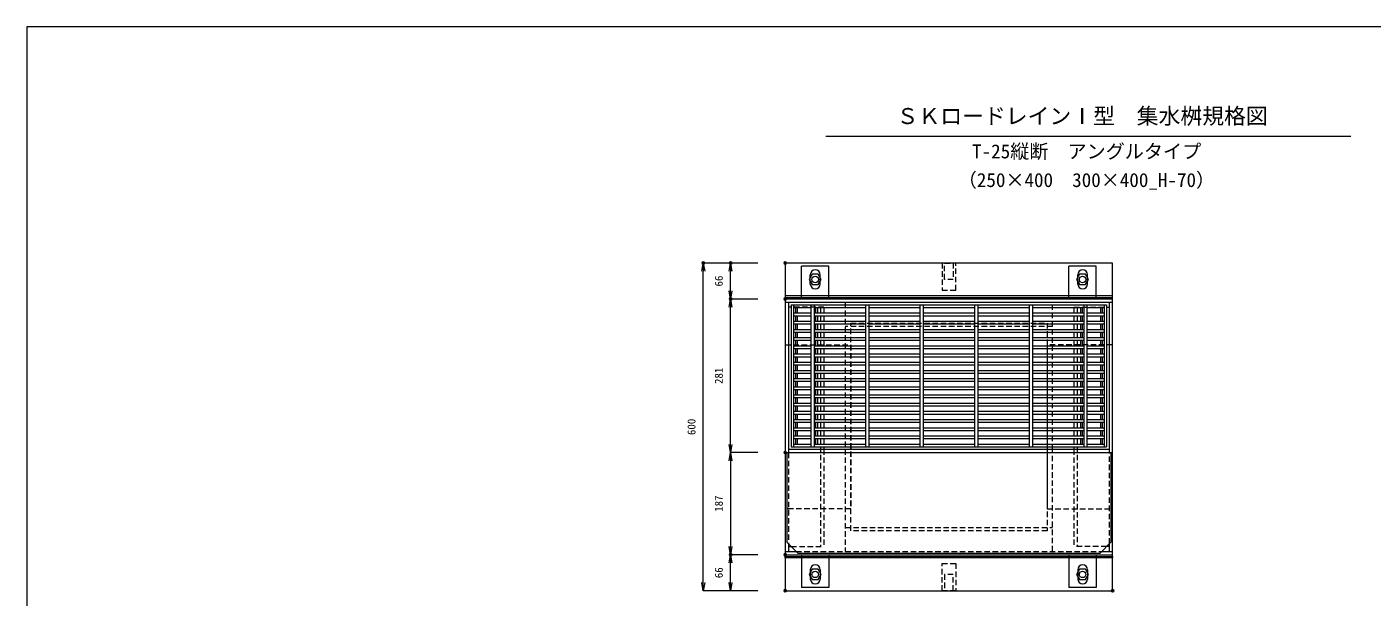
# Model space of a CAD drawing. Units: millimetres, scale not verified. Extents: x -4001 to -111, y -120 to 2720.
# Drawn here: x -4001 to -1536, y 1676 to 2720 of the extents above; entities that cross this region are included whole.
import ezdxf
from ezdxf.enums import TextEntityAlignment as Align

# ---------------------------------------------------------------- set-up
doc = ezdxf.new("R2010")
doc.units = ezdxf.units.MM
doc.header["$LTSCALE"] = 20
doc.header["$PDMODE"] = 32
doc.header["$PDSIZE"] = 4
doc.linetypes.add('USER1', pattern=[0.75, 0.5, -0.25])
for name, color, linetype, lineweight in [('0-1_TITLE', 7, 'Continuous', 18), ('0-3_KIJUN', 3, 'Continuous', 18), ('0-5_SUNPO', 3, 'Continuous', 18), ('0-6_UKEWAKU', 4, 'Continuous', 18), ('0-7_GRE', 5, 'Continuous', 18), ('0-9__0-0_0', 7, 'Continuous', 18)]:
    doc.layers.add(name, color=color, linetype=linetype, lineweight=lineweight)
doc.layers.add('0-A__0-2_DEFPOINTS', color=7, linetype='Continuous')
doc.styles.add('ＭＳ ゴシック', font='')
doc.styles.get('ＭＳ ゴシック').set_extended_font_data('MS Gothic')

# ---------------------------------------------------------------- blocks, each defined once
blk = doc.blocks.new('_OPEN')
at = {"layer": '0-9__0-0_0'}
blk.add_line((0, 0), (-1, 0), dxfattribs=at)
blk.add_lwpolyline([(-1, 0.167), (0, 0), (-1, -0.167)], dxfattribs=at)
blk = doc.blocks.new('_D2')
at = {"layer": '0-5_SUNPO'}
for p, q in [((1330.02, 2034.93), (1280.02, 2034.93)), ((1280.02, 1983.93), (1280.02, 2019.93)), ((1330.02, 1968.93), (1280.02, 1968.93))]:
    blk.add_line(p, q, dxfattribs=at)
at = {"layer": '0-A__0-2_DEFPOINTS'}
for p in [(1280.02, 2034.93), (1380.02, 2034.93), (1380.02, 1968.93)]:
    blk.add_point(p, dxfattribs=at)
at = {"layer": '0-5_SUNPO', "xscale": 15, "yscale": 15}
for p, rotation in [((1280.02, 2034.93), 90), ((1280.02, 1968.93), 270)]:
    blk.add_blockref('_OPEN', p, dxfattribs=dict(at, rotation=rotation))
at = {"layer": '0-5_SUNPO', "color": 7, "style": 'ＭＳ ゴシック'}
blk.add_text('66', height=14.66, rotation=90, dxfattribs=at).set_placement((1270.02, 1991.93), align=Align.BOTTOM_LEFT)
blk = doc.blocks.new('_D3')
at = {"layer": '0-5_SUNPO'}
for p, q in [((1330.02, 2568.93), (1280.02, 2568.93)), ((1280.02, 2517.93), (1280.02, 2553.93)), ((1330.02, 2502.93), (1280.02, 2502.93))]:
    blk.add_line(p, q, dxfattribs=at)
at = {"layer": '0-A__0-2_DEFPOINTS'}
for p in [(1280.02, 2568.93), (1380.02, 2568.93), (1380.02, 2502.93)]:
    blk.add_point(p, dxfattribs=at)
at = {"layer": '0-5_SUNPO', "xscale": 15, "yscale": 15}
for p, rotation in [((1280.02, 2568.93), 90), ((1280.02, 2502.93), 270)]:
    blk.add_blockref('_OPEN', p, dxfattribs=dict(at, rotation=rotation))
at = {"layer": '0-5_SUNPO', "color": 7, "style": 'ＭＳ ゴシック'}
blk.add_text('66', height=14.66, rotation=90, dxfattribs=at).set_placement((1270.02, 2525.93), align=Align.BOTTOM_LEFT)
blk = doc.blocks.new('_D4')
at = {"layer": '0-5_SUNPO'}
for p, q in [((1330.02, 2568.93), (1230.02, 2568.93)), ((1230.02, 1983.93), (1230.02, 2553.93)), ((1330.02, 1968.93), (1230.02, 1968.93))]:
    blk.add_line(p, q, dxfattribs=at)
at = {"layer": '0-A__0-2_DEFPOINTS'}
for p in [(1230.02, 2568.93), (1380.02, 2568.93), (1380.02, 1968.93)]:
    blk.add_point(p, dxfattribs=at)
at = {"layer": '0-5_SUNPO', "xscale": 15, "yscale": 15}
for p, rotation in [((1230.02, 2568.93), 90), ((1230.02, 1968.93), 270)]:
    blk.add_blockref('_OPEN', p, dxfattribs=dict(at, rotation=rotation))
at = {"layer": '0-5_SUNPO', "color": 7, "style": 'ＭＳ ゴシック'}
blk.add_text('600', height=14.66, rotation=90, dxfattribs=at).set_placement((1220.02, 2253.93), align=Align.BOTTOM_LEFT)
blk = doc.blocks.new('_D6')
at = {"layer": '0-5_SUNPO'}
for p, q in [((1380.02, 1918.93), (1380.02, 1868.93)), ((1980.02, 1918.93), (1980.02, 1868.93)), ((1395.02, 1868.93), (1965.02, 1868.93))]:
    blk.add_line(p, q, dxfattribs=at)
at = {"layer": '0-A__0-2_DEFPOINTS'}
for p in [(1380.02, 1968.93), (1980.02, 1968.93), (1980.02, 1868.93)]:
    blk.add_point(p, dxfattribs=at)
at = {"layer": '0-5_SUNPO', "xscale": 15, "yscale": 15, "rotation": 180}
blk.add_blockref('_OPEN', (1380.02, 1868.93), dxfattribs=at)
at = {"layer": '0-5_SUNPO', "xscale": 15, "yscale": 15}
blk.add_blockref('_OPEN', (1980.02, 1868.93), dxfattribs=at)
at = {"layer": '0-5_SUNPO', "color": 7, "style": 'ＭＳ ゴシック'}
blk.add_text('600', height=14.66, dxfattribs=at).set_placement((1665.02, 1878.93), align=Align.BOTTOM_LEFT)
blk = doc.blocks.new('M16_insert_dan')
at = {"layer": '0-3_KIJUN', "linetype": 'USER1'}
for points in [[(0, -12.5), (-50, -12.5), (-50, 12.5), (0, 12.5)], [(0, 8), (-30, 8), (-30, -8), (0, -8)]]:
    blk.add_lwpolyline(points, close=True, dxfattribs=at)
blk = doc.blocks.new('_D121')
at = {"layer": '0-5_SUNPO'}
for p, q in [((1330.02, 2502.93), (1280.02, 2502.93)), ((1280.02, 2236.93), (1280.02, 2487.93)), ((1330.02, 2221.93), (1280.02, 2221.93))]:
    blk.add_line(p, q, dxfattribs=at)
at = {"layer": '0-A__0-2_DEFPOINTS'}
for p in [(1280.02, 2502.93), (1380.02, 2502.93), (1380.02, 2221.93)]:
    blk.add_point(p, dxfattribs=at)
at = {"layer": '0-5_SUNPO', "xscale": 15, "yscale": 15}
for p, rotation in [((1280.02, 2502.93), 90), ((1280.02, 2221.93), 270)]:
    blk.add_blockref('_OPEN', p, dxfattribs=dict(at, rotation=rotation))
at = {"layer": '0-5_SUNPO', "color": 7, "style": 'ＭＳ ゴシック'}
blk.add_text('281', height=14.66, rotation=90, dxfattribs=at).set_placement((1270.02, 2347.43), align=Align.BOTTOM_LEFT)
blk = doc.blocks.new('A$C18D9003F')
at = {"layer": '0-7_GRE'}
for p, q in [((4.5, 260), (36, 260)), ((4.5, 255), (36, 255)), ((8, 255), (8, 245)), ((42, 260), (136, 260)), ((42, 255), (136, 255)), ((48, 255), (48, 245)), ((142, 260), (236, 260)), ((142, 255), (236, 255)), ((242, 260), (336, 260)), ((242, 255), (336, 255)), ((342, 260), (436, 260)), ((342, 255), (436, 255)), ((442, 260), (536, 260)), ((442, 255), (536, 255)), ((530, 255), (530, 245)), ((542, 260), (573.5, 260)), ((542, 255), (573.5, 255)), ((570, 255), (570, 245)), ((4.5, 245), (36, 245)), ((4.5, 240), (36, 240)), ((4.5, 230), (36, 230)), ((4.5, 225), (36, 225)), ((8, 240), (8, 230)), ((8, 225), (8, 215)), ((42, 245), (136, 245)), ((42, 240), (136, 240)), ((42, 230), (136, 230)), ((42, 225), (136, 225)), ((48, 240), (48, 230)), ((48, 225), (48, 215)), ((142, 245), (236, 245)), ((142, 240), (236, 240)), ((142, 230), (236, 230)), ((142, 225), (236, 225)), ((242, 245), (336, 245)), ((242, 240), (336, 240)), ((242, 230), (336, 230)), ((242, 225), (336, 225)), ((342, 245), (436, 245)), ((342, 240), (436, 240)), ((342, 230), (436, 230)), ((342, 225), (436, 225)), ((442, 245), (536, 245)), ((442, 240), (536, 240)), ((442, 230), (536, 230)), ((442, 225), (536, 225)), ((530, 240), (530, 230)), ((530, 225), (530, 215)), ((542, 245), (573.5, 245)), ((542, 240), (573.5, 240)), ((542, 230), (573.5, 230)), ((542, 225), (573.5, 225)), ((570, 240), (570, 230)), ((570, 225), (570, 215)), ((4.5, 215), (36, 215)), ((4.5, 210), (36, 210)), ((4.5, 200), (36, 200)), ((8, 210), (8, 200)), ((42, 215), (136, 215)), ((42, 210), (136, 210)), ((42, 200), (136, 200)), ((48, 210), (48, 200)), ((142, 215), (236, 215)), ((142, 210), (236, 210)), ((142, 200), (236, 200)), ((242, 215), (336, 215)), ((242, 210), (336, 210)), ((242, 200), (336, 200)), ((342, 215), (436, 215)), ((342, 210), (436, 210)), ((342, 200), (436, 200)), ((442, 215), (536, 215)), ((442, 210), (536, 210)), ((442, 200), (536, 200)), ((530, 210), (530, 200)), ((542, 215), (573.5, 215)), ((542, 210), (573.5, 210)), ((542, 200), (573.5, 200)), ((570, 210), (570, 200)), ((4.5, 195), (36, 195)), ((4.5, 185), (36, 185)), ((4.5, 180), (36, 180)), ((8, 195), (8, 185)), ((8, 180), (8, 170)), ((42, 195), (136, 195)), ((42, 185), (136, 185)), ((42, 180), (136, 180)), ((48, 195), (48, 185)), ((48, 180), (48, 170)), ((142, 195), (236, 195)), ((142, 185), (236, 185)), ((142, 180), (236, 180)), ((242, 195), (336, 195)), ((242, 185), (336, 185)), ((242, 180), (336, 180)), ((342, 195), (436, 195)), ((342, 185), (436, 185)), ((342, 180), (436, 180)), ((442, 195), (536, 195)), ((442, 185), (536, 185)), ((442, 180), (536, 180)), ((530, 195), (530, 185)), ((530, 180), (530, 170)), ((542, 195), (573.5, 195)), ((542, 185), (573.5, 185)), ((542, 180), (573.5, 180)), ((570, 195), (570, 185)), ((570, 180), (570, 170)), ((4.5, 170), (36, 170)), ((4.5, 165), (36, 165)), ((4.5, 155), (36, 155)), ((4.5, 150), (36, 150)), ((8, 165), (8, 155)), ((8, 150), (8, 140)), ((42, 170), (136, 170)), ((42, 165), (136, 165)), ((42, 155), (136, 155)), ((42, 150), (136, 150)), ((48, 165), (48, 155)), ((48, 150), (48, 140)), ((142, 170), (236, 170)), ((142, 165), (236, 165)), ((142, 155), (236, 155)), ((142, 150), (236, 150)), ((242, 170), (336, 170)), ((242, 165), (336, 165)), ((242, 155), (336, 155)), ((242, 150), (336, 150)), ((342, 170), (436, 170)), ((342, 165), (436, 165)), ((342, 155), (436, 155)), ((342, 150), (436, 150)), ((442, 170), (536, 170)), ((442, 165), (536, 165)), ((442, 155), (536, 155)), ((442, 150), (536, 150)), ((530, 165), (530, 155)), ((530, 150), (530, 140)), ((542, 170), (573.5, 170)), ((542, 165), (573.5, 165)), ((542, 155), (573.5, 155)), ((542, 150), (573.5, 150)), ((570, 165), (570, 155)), ((570, 150), (570, 140)), ((4.5, 140), (36, 140)), ((4.5, 135), (36, 135)), ((4.5, 125), (36, 125)), ((8, 135), (8, 125)), ((42, 140), (136, 140)), ((42, 135), (136, 135)), ((42, 125), (136, 125)), ((48, 135), (48, 125)), ((142, 140), (236, 140)), ((142, 135), (236, 135)), ((142, 125), (236, 125)), ((242, 140), (336, 140)), ((242, 135), (336, 135)), ((242, 125), (336, 125)), ((342, 140), (436, 140)), ((342, 135), (436, 135)), ((342, 125), (436, 125)), ((442, 140), (536, 140)), ((442, 135), (536, 135)), ((442, 125), (536, 125)), ((530, 135), (530, 125)), ((542, 140), (573.5, 140)), ((542, 135), (573.5, 135)), ((542, 125), (573.5, 125)), ((570, 135), (570, 125)), ((4.5, 120), (36, 120)), ((4.5, 110), (36, 110)), ((4.5, 105), (36, 105)), ((8, 120), (8, 110)), ((8, 105), (8, 95)), ((42, 120), (136, 120)), ((42, 110), (136, 110)), ((42, 105), (136, 105)), ((48, 120), (48, 110)), ((48, 105), (48, 95)), ((142, 120), (236, 120)), ((142, 110), (236, 110)), ((142, 105), (236, 105)), ((242, 120), (336, 120)), ((242, 110), (336, 110)), ((242, 105), (336, 105)), ((342, 120), (436, 120)), ((342, 110), (436, 110)), ((342, 105), (436, 105)), ((442, 120), (536, 120)), ((442, 110), (536, 110)), ((442, 105), (536, 105)), ((530, 120), (530, 110)), ((530, 105), (530, 95)), ((542, 120), (573.5, 120)), ((542, 110), (573.5, 110)), ((542, 105), (573.5, 105)), ((570, 120), (570, 110)), ((570, 105), (570, 95)), ((4.5, 95), (36, 95)), ((4.5, 90), (36, 90)), ((4.5, 80), (36, 80)), ((4.5, 75), (36, 75)), ((8, 90), (8, 80)), ((8, 75), (8, 65)), ((42, 95), (136, 95)), ((42, 90), (136, 90)), ((42, 80), (136, 80)), ((42, 75), (136, 75)), ((48, 90), (48, 80)), ((48, 75), (48, 65)), ((142, 95), (236, 95)), ((142, 90), (236, 90)), ((142, 80), (236, 80)), ((142, 75), (236, 75)), ((242, 95), (336, 95)), ((242, 90), (336, 90)), ((242, 80), (336, 80)), ((242, 75), (336, 75)), ((342, 95), (436, 95)), ((342, 90), (436, 90)), ((342, 80), (436, 80)), ((342, 75), (436, 75)), ((442, 95), (536, 95)), ((442, 90), (536, 90)), ((442, 80), (536, 80)), ((442, 75), (536, 75)), ((530, 90), (530, 80)), ((530, 75), (530, 65)), ((542, 95), (573.5, 95)), ((542, 90), (573.5, 90)), ((542, 80), (573.5, 80)), ((542, 75), (573.5, 75)), ((570, 90), (570, 80)), ((570, 75), (570, 65)), ((4.5, 65), (36, 65)), ((4.5, 60), (36, 60)), ((4.5, 50), (36, 50)), ((8, 60), (8, 50)), ((42, 65), (136, 65)), ((42, 60), (136, 60)), ((42, 50), (136, 50)), ((48, 60), (48, 50)), ((142, 65), (236, 65)), ((142, 60), (236, 60)), ((142, 50), (236, 50)), ((242, 65), (336, 65)), ((242, 60), (336, 60)), ((242, 50), (336, 50)), ((342, 65), (436, 65)), ((342, 60), (436, 60)), ((342, 50), (436, 50)), ((442, 65), (536, 65)), ((442, 60), (536, 60)), ((442, 50), (536, 50)), ((530, 60), (530, 50)), ((542, 65), (573.5, 65)), ((542, 60), (573.5, 60)), ((542, 50), (573.5, 50)), ((570, 60), (570, 50)), ((4.5, 45), (36, 45)), ((4.5, 35), (36, 35)), ((4.5, 30), (36, 30)), ((8, 45), (8, 35)), ((8, 30), (8, 20)), ((42, 45), (136, 45)), ((42, 35), (136, 35)), ((42, 30), (136, 30)), ((48, 45), (48, 35)), ((48, 30), (48, 20)), ((142, 45), (236, 45)), ((142, 35), (236, 35)), ((142, 30), (236, 30)), ((242, 45), (336, 45)), ((242, 35), (336, 35)), ((242, 30), (336, 30)), ((342, 45), (436, 45)), ((342, 35), (436, 35)), ((342, 30), (436, 30)), ((442, 45), (536, 45)), ((442, 35), (536, 35)), ((442, 30), (536, 30)), ((530, 45), (530, 35)), ((530, 30), (530, 20)), ((542, 45), (573.5, 45)), ((542, 35), (573.5, 35)), ((542, 30), (573.5, 30)), ((570, 45), (570, 35)), ((570, 30), (570, 20)), ((4.5, 20), (36, 20)), ((4.5, 15), (36, 15)), ((4.5, 5), (36, 5)), ((4.5, 0), (36, 0)), ((8, 15), (8, 5)), ((42, 20), (136, 20)), ((42, 15), (136, 15)), ((42, 5), (136, 5)), ((42, 0), (136, 0)), ((48, 15), (48, 5)), ((142, 20), (236, 20)), ((142, 15), (236, 15)), ((142, 5), (236, 5)), ((142, 0), (236, 0)), ((242, 20), (336, 20)), ((242, 15), (336, 15)), ((242, 5), (336, 5)), ((242, 0), (336, 0)), ((342, 20), (436, 20)), ((342, 15), (436, 15)), ((342, 5), (436, 5)), ((342, 0), (436, 0)), ((442, 20), (536, 20)), ((442, 15), (536, 15)), ((442, 5), (536, 5)), ((442, 0), (536, 0)), ((530, 15), (530, 5)), ((542, 20), (573.5, 20)), ((542, 15), (573.5, 15)), ((542, 5), (573.5, 5)), ((542, 0), (573.5, 0)), ((570, 15), (570, 5))]:
    blk.add_line(p, q, dxfattribs=at)
at = {"layer": '0-7_GRE', "linetype": 'USER1'}
for p, q in [((11.2, 255), (11.2, 5)), ((44.8, 255), (44.8, 5)), ((533.2, 255), (533.2, 5)), ((566.8, 255), (566.8, 5))]:
    blk.add_line(p, q, dxfattribs=at)
at = {"layer": '0-7_GRE'}
for points in [[(0, 260), (578, 260), (578, 0)], [(0, 260), (0, 0), (578, 0)], [(0, 260), (4.5, 260), (4.5, 0)], [(0, 260), (0, 0), (4.5, 0)], [(36, 260), (42, 260), (42, 0)], [(36, 260), (36, 0), (42, 0)], [(136, 260), (142, 260), (142, 0)], [(136, 260), (136, 0), (142, 0)], [(236, 260), (242, 260), (242, 0)], [(236, 260), (236, 0), (242, 0)], [(336, 260), (342, 260), (342, 0)], [(336, 260), (336, 0), (342, 0)], [(436, 260), (442, 260), (442, 0)], [(436, 260), (436, 0), (442, 0)], [(536, 260), (542, 260), (542, 0)], [(536, 260), (536, 0), (542, 0)], [(573.5, 260), (578, 260), (578, 0)], [(573.5, 260), (573.5, 0), (578, 0)]]:
    blk.add_lwpolyline(points, dxfattribs=at)
blk = doc.blocks.new('A$C651F5BFB')
at = {"layer": '0-6_UKEWAKU'}
for p, q in [((30, 468), (30, 528)), ((570, 528), (520, 528)), ((520, 468), (520, 528)), ((570, 468), (570, 528)), ((46, 495.5), (46, 512.5)), ((64, 495.5), (64, 512.5)), ((536, 495.5), (536, 512.5)), ((554, 495.5), (554, 512.5)), ((600, 462), (0, 462)), ((6, 462), (6, 187)), ((594, 187), (594, 462)), ((0, 187), (600, 187)), ((3, 187), (3, 23)), ((3, 187), (597, 187)), ((6, 193), (594, 193)), ((597, 187), (597, 23)), ((0, 6), (20, 6)), ((3, 23), (23, 3)), ((6, 20), (6, 6)), ((6, 15), (11, 15)), ((23, 3), (577, 3)), ((30, 0), (30, -60)), ((80, 0), (80, -60)), ((520, 0), (520, -60)), ((577, 3), (597, 23)), ((580, 6), (600, 6)), ((594, 15), (589, 15)), ((594, 6), (594, 20)), ((46, -27.5), (46, -44.5)), ((64, -27.5), (64, -44.5)), ((536, -27.5), (536, -44.5)), ((554, -27.5), (554, -44.5)), ((80, -60), (30, -60))]:
    blk.add_line(p, q, dxfattribs=at)
at = {"layer": '0-6_UKEWAKU', "linetype": 'USER1'}
for p, q in [((71, 453), (6, 453)), ((65, 453), (65, 15)), ((71, 453), (71, 193)), ((110, 462), (110, 193)), ((490, 193), (490, 462)), ((529, 453), (529, 193)), ((529, 453), (594, 453)), ((535, 453), (535, 15)), ((490, 418), (110, 418)), ((6, 187), (6, 20)), ((71, 193), (71, 15)), ((110, 193), (110, 6)), ((490, 6), (490, 193)), ((529, 193), (529, 15)), ((594, 20), (594, 187)), ((110, 50), (490, 50)), ((11, 15), (71, 15)), ((20, 6), (580, 6)), ((589, 15), (529, 15))]:
    blk.add_line(p, q, dxfattribs=at)
at = {"layer": '0-6_UKEWAKU'}
for points in [[(80, 468), (80, 528), (30, 528)], [(570, 0), (570, -60), (520, -60)]]:
    blk.add_lwpolyline(points, dxfattribs=at)
blk.add_lwpolyline([(0, 468), (0, 0), (600, 0), (600, 468)], close=True, dxfattribs=at)
for centre, start, end in [((55, 512.5), 0, 180), ((545, 512.5), 0, 180), ((55, 495.5), 180, 0), ((545, 495.5), 180, 0), ((55, -27.5), 0, 180), ((545, -27.5), 0, 180), ((55, -44.5), 180, 0), ((545, -44.5), 180, 0)]:
    blk.add_arc(centre, 9, start, end, dxfattribs=at)
blk = doc.blocks.new('_D122')
at = {"layer": '0-5_SUNPO'}
for p, q in [((1330.02, 2221.93), (1280.02, 2221.93)), ((1280.02, 2206.93), (1280.02, 2049.93)), ((1330.02, 2034.93), (1280.02, 2034.93))]:
    blk.add_line(p, q, dxfattribs=at)
at = {"layer": '0-A__0-2_DEFPOINTS'}
for p in [(1380.02, 2221.93), (1280.02, 2034.93), (1380.02, 2034.93)]:
    blk.add_point(p, dxfattribs=at)
at = {"layer": '0-5_SUNPO', "xscale": 15, "yscale": 15}
for p, rotation in [((1280.02, 2221.93), 90), ((1280.02, 2034.93), 270)]:
    blk.add_blockref('_OPEN', p, dxfattribs=dict(at, rotation=rotation))
at = {"layer": '0-5_SUNPO', "color": 7, "style": 'ＭＳ ゴシック'}
blk.add_text('187', height=14.66, rotation=90, dxfattribs=at).set_placement((1270.02, 2113.43), align=Align.BOTTOM_LEFT)

msp = doc.modelspace()

# ---------------------------------------------------------------- linework, layer by layer
at = {"layer": '0-1_TITLE', "color": 1}
msp.add_line((-2536.76, 2519.91), (-1574.68, 2519.91), dxfattribs=at)
at = {"layer": '0-1_TITLE', "color": 2}
msp.add_lwpolyline([(-4000.72, -120.09), (-110.72, -120.09), (-110.72, 2719.91), (-4000.72, 2719.91)], close=True, dxfattribs=at)
at = {"layer": '0-3_KIJUN', "color": 7}
for points in [[(-2611.23, 1687.71), (-2011.23, 1687.71), (-2011.23, 2287.71), (-2611.23, 2287.71)], [(-2011.23, 2227.71), (-2611.23, 2227.71), (-2611.23, 2224.71), (-2011.23, 2224.71)], [(-2011.23, 1747.71), (-2611.23, 1747.71), (-2611.23, 1750.71), (-2011.23, 1750.71)]]:
    msp.add_lwpolyline(points, close=True, dxfattribs=at)
at = {"layer": '0-3_KIJUN'}
for points in [[(-2561.71, 2267.2), (-2567.18, 2257.71), (-2561.71, 2248.23), (-2550.76, 2248.23), (-2545.28, 2257.71), (-2550.76, 2267.2)], [(-2071.71, 2267.2), (-2077.18, 2257.71), (-2071.71, 2248.23), (-2060.76, 2248.23), (-2055.28, 2257.71), (-2060.76, 2267.2)], [(-2561.71, 1727.2), (-2567.18, 1717.71), (-2561.71, 1708.23), (-2550.76, 1708.23), (-2545.28, 1717.71), (-2550.76, 1727.2)], [(-2071.71, 1727.2), (-2077.18, 1717.71), (-2071.71, 1708.23), (-2060.76, 1708.23), (-2055.28, 1717.71), (-2060.76, 1727.2)]]:
    msp.add_lwpolyline(points, close=True, dxfattribs=at)
at = {"layer": '0-3_KIJUN', "color": 7, "linetype": 'USER1'}
msp.add_lwpolyline([(-2491.23, 2177.71), (-2131.23, 2177.71), (-2131.23, 1797.71), (-2491.23, 1797.71)], close=True, dxfattribs=at)
for points in [[(-2611.23, 2137.71), (-2491.23, 2137.71), (-2491.23, 1837.71), (-2611.23, 1837.71)], [(-2011.23, 2137.71), (-2131.23, 2137.71), (-2131.23, 1837.71), (-2011.23, 1837.71)]]:
    msp.add_lwpolyline(points, dxfattribs=at)
at = {"layer": '0-3_KIJUN', "color": 7}
for centre in [(-2556.23, 2257.71), (-2066.23, 2257.71), (-2556.23, 1717.71), (-2066.23, 1717.71)]:
    msp.add_circle(centre, 6, dxfattribs=at)

# ---------------------------------------------------------------- block references
at = {"layer": '0-3_KIJUN', "xscale": -1, "rotation": 270}
msp.add_blockref('M16_insert_dan', (-2311.23, 2287.71), dxfattribs=at)
at = {"layer": '0-3_KIJUN', "rotation": 270}
msp.add_blockref('M16_insert_dan', (-2311.23, 1687.71), dxfattribs=at)
at = {"layer": '0-5_SUNPO'}
for name in ['_D4', '_D3', '_D121', '_D122', '_D2', '_D6']:
    msp.add_blockref(name, (-3991.25, -281.21), dxfattribs=at)
at = {"layer": '0-6_UKEWAKU'}
msp.add_blockref('A$C651F5BFB', (-2611.23, 1753.71), dxfattribs=at)
at = {"layer": '0-7_GRE'}
msp.add_blockref('A$C18D9003F', (-2600.23, 1951.21), dxfattribs=at)

# ---------------------------------------------------------------- texts
at = {"layer": '0-1_TITLE', "style": 'ＭＳ ゴシック'}
for s, height, p in [('ＳＫロードレインⅠ型\u3000集水桝規格図', 29.33, (-2407.12, 2533.3)), ('T-25縦断\u3000アングルタイプ', 25.66, (-2268.75, 2471.58)), ('（250×400\u3000300×400_H-70）', 25.66, (-2295, 2419.08))]:
    msp.add_text(s, height=height, dxfattribs=at).set_placement(p, align=Align.BOTTOM_LEFT)

doc.saveas('drawing.dxf')
